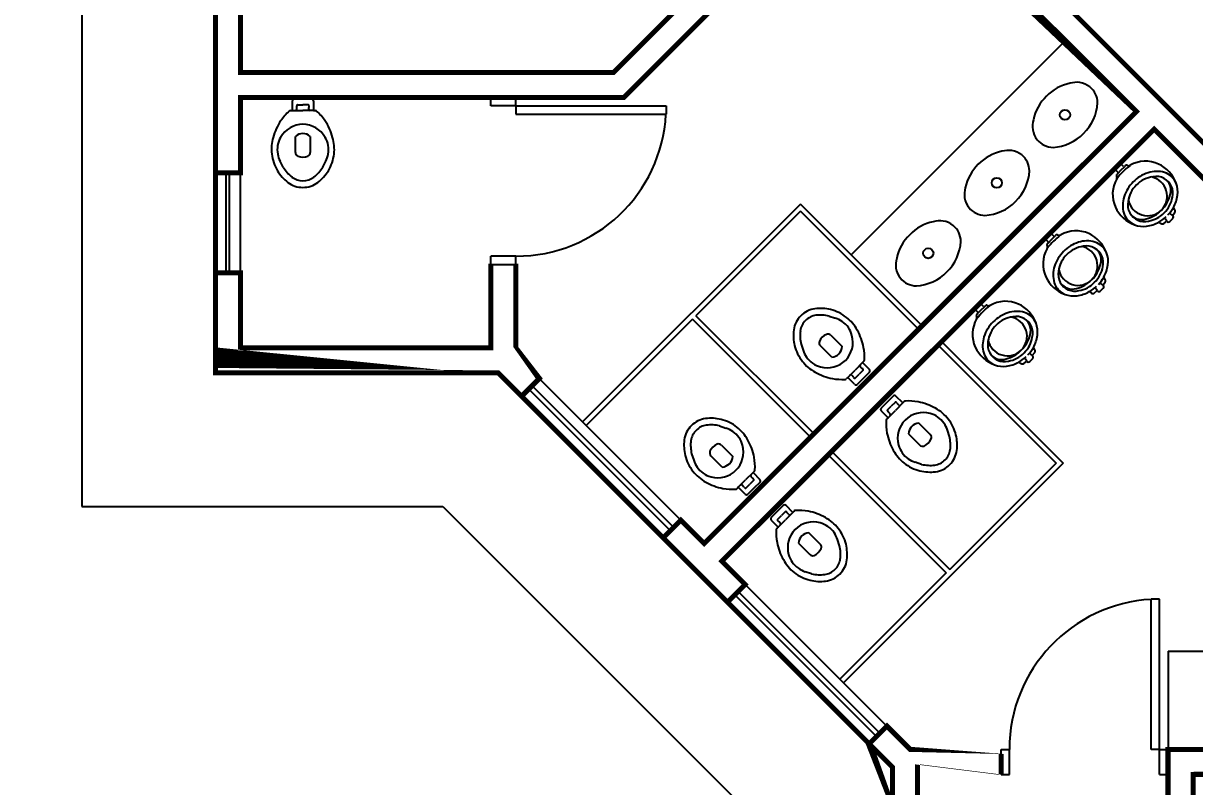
# Model space of a CAD drawing. Header units: metres. Extents: x -331 to 2982, y 362 to 2539.
# Drawn here: x 2847.25 to 2854.26, y 1428.62 to 1433.19 of the extents above; entities that cross this region are included whole.
import ezdxf

# ---------------------------------------------------------------- set-up
doc = ezdxf.new("R2010")
doc.units = ezdxf.units.M
doc.layers.get('0').update_dxf_attribs({"color": 251})
doc.layers.get('Defpoints').update_dxf_attribs({"color": 251})
doc.layers.add('Div', color=251, linetype='Continuous')
doc.layers.add('Pis', color=251, linetype='Continuous')
doc.styles.add('COTA', font='simplex.shx')
doc.dimstyles.new('EXEC_75', dxfattribs={"dimscale": 75, "dimtxt": 0.0032, "dimasz": 0.0022, "dimexe": 0, "dimexo": 0, "dimgap": 5e-05, "dimtad": 1, "dimzin": 4, "dimdsep": 46, "dimtxsty": 'COTA', "dimblk": 'ARCHTICK', "dimcen": 0, "dimclrd": 1, "dimclre": 1, "dimclrt": 2, "dimazin": 0, "dimtfac": 1, "dimtix": 1, "dimtmove": 2, "dimatfit": 3, "dimldrblk": 'DOT', "dimfxl": 1, "dimtvp": 1, "dimtolj": 1, "dimtzin": 0, "dimarcsym": 0})

# ---------------------------------------------------------------- blocks, each defined once
blk = doc.blocks.new('_ARCHTICK')
at = {"color": 0, "linetype": 'ByBlock', "const_width": 0.15}
blk.add_lwpolyline([(-0.5, -0.5), (0.5, 0.5)], dxfattribs=at)
blk = doc.blocks.new('*D149')
at = {"color": 1, "linetype": 'Continuous', "lineweight": -2, "transparency": 16777216}
for p, q in [((2850.603181876212, 1439.334949984927), (2849.952078209241, 1438.680070873319)), ((2859.741195360126, 1428.94738897771), (2849.952078209241, 1438.680070873319)), ((2860.392299027098, 1429.602268089317), (2859.741195360126, 1428.94738897771))]:
    blk.add_line(p, q, dxfattribs=at)
at = {"layer": 'Defpoints', "color": 0, "transparency": 16777216}
for p in [(2850.603181876212, 1439.334949984927), (2849.952078209241, 1438.680070873319), (2860.392299027098, 1429.602268089317)]:
    blk.add_point(p, dxfattribs=at)
at = {"color": 1, "lineweight": -2, "transparency": 16777216, "xscale": 0.165, "yscale": 0.165, "zscale": 0.165}
for p, rotation in [((2849.952078209241, 1438.680070873319), 135.1656349872106), ((2859.741195360126, 1428.94738897771), 315.1656349872106)]:
    blk.add_blockref('_ARCHTICK', p, dxfattribs=dict(at, rotation=rotation))
at = {"color": 2, "lineweight": 15, "transparency": 16777216, "insert": (2854.933887919018, 1433.901486988235), "char_height": 0.24, "attachment_point": 5, "rotation": 315.1656349872106, "style": 'COTA'}
blk.add_mtext('\\A1;13.80', dxfattribs=at)
blk = doc.blocks.new('_Dot')
at = {"color": 0, "linetype": 'ByBlock', "lineweight": -2}
blk.add_line((-0.5, 0), (-1, 0), dxfattribs=at)
at = {"color": 0, "linetype": 'ByBlock', "const_width": 0.5}
blk.add_lwpolyline([(-0.25, 0, 1), (0.25, 0, 1)], format="xyb", close=True, dxfattribs=at)

msp = doc.modelspace()

# ---------------------------------------------------------------- linework, layer by layer
at = {"lineweight": 0}
msp.add_lwpolyline([(2847.266001174505, 1445.994926085632), (2854.266001174502, 1445.994926085629), (2854.266001174502, 1438.461973351952), (2855.342442184163, 1437.385532342293), (2856.793360674334, 1437.385532342287), (2858.746359239817, 1435.460818048066), (2858.746359239818, 1433.981615286642), (2859.822800249477, 1432.905174276983), (2867.356227118455, 1432.905174276983), (2867.356227118461, 1425.905174276987), (2856.255752983162, 1425.905174276983), (2856.255752983161, 1427.039799967896), (2852.455752983161, 1427.039799967896), (2852.45575298316, 1428.733733950715), (2850.094560848248, 1431.094926085632), (2848.400626865419, 1431.094926085634), (2848.400626865419, 1434.894926085632), (2847.266001174505, 1434.894926085632)], close=True, dxfattribs=at)
at = {"layer": 'Div', "lineweight": 0}
for p, q in [((2851.904712789728, 1432.106591878623), (2850.599869939669, 1430.801749028562)), ((2851.904712789728, 1432.106591878623), (2852.63303277435, 1431.378271893999)), ((2851.904712789728, 1432.06416547175), (2851.278807868994, 1431.438260551016)), ((2851.904712789728, 1432.06416547175), (2852.611819570915, 1431.357058690563)), ((2851.257594665557, 1431.417047347579), (2850.621083143107, 1430.780535825127)), ((2851.257594665557, 1431.417047347579), (2851.964701446744, 1430.709940566392)), ((2851.278807868994, 1431.438260551016), (2851.985914650181, 1430.731153769828)), ((2852.72849218981, 1431.261599275103), (2853.435598970998, 1430.554492493918)), ((2852.749705393245, 1431.282812478539), (2853.478025377869, 1430.554492493917)), ((2852.070767463923, 1430.603874549215), (2852.77787424511, 1429.896767768028)), ((2852.091980667358, 1430.625087752651), (2852.799087448546, 1429.917980971464)), ((2853.478025377869, 1430.554492493917), (2852.162575926093, 1429.239043042141)), ((2853.435598970998, 1430.554492493918), (2852.799087448544, 1429.917980971465)), ((2852.777874245108, 1429.896767768029), (2852.141362722658, 1429.260256245576))]:
    msp.add_line(p, q, dxfattribs=at)
at = {"layer": 'Pis'}
for p, q in [((2847.600626865421, 1434.094926085629), (2847.600626865421, 1430.294926085633)), ((2853.49239835226, 1433.086165609333), (2852.20876870564, 1431.802535962709)), ((2848.873265162609, 1432.736936656768), (2848.924765162609, 1432.736936656768)), ((2848.924765162609, 1432.736936656768), (2848.976265162608, 1432.736936656768)), ((2850.050626865424, 1432.694926085628), (2850.050626865424, 1432.744926085628)), ((2850.200626865425, 1432.694926085629), (2850.200626865424, 1432.744926085629)), ((2848.850274722887, 1432.666936656768), (2848.855465463015, 1432.666936656768)), ((2848.855465463015, 1432.666936656768), (2848.862265162608, 1432.666936656768)), ((2848.862265162608, 1432.666936656768), (2848.862265162609, 1432.724936656768)), ((2848.862265162608, 1432.666936656768), (2848.924765162608, 1432.666936656768)), ((2848.888765162609, 1432.674936656768), (2848.888765162609, 1432.685936656768)), ((2848.893265162609, 1432.701936656768), (2848.924765162608, 1432.701936656768)), ((2848.956265162608, 1432.701936656768), (2848.924765162608, 1432.701936656768)), ((2848.987265162608, 1432.666936656768), (2848.924765162608, 1432.666936656768)), ((2848.960765162608, 1432.674936656768), (2848.960765162608, 1432.685936656768)), ((2848.987265162609, 1432.724936656768), (2848.987265162608, 1432.666936656768)), ((2848.987265162608, 1432.666936656768), (2848.994064862202, 1432.666936656768)), ((2848.994064862202, 1432.666936656768), (2848.99925560233, 1432.666936656768)), ((2850.200626865425, 1432.694926085629), (2850.050626865424, 1432.694926085628)), ((2850.200626865425, 1432.694926085629), (2851.100626865424, 1432.694926085629)), ((2850.200626865425, 1432.694926085629), (2850.200626865422, 1432.644926085628)), ((2851.100626865424, 1432.694926085629), (2851.100626865422, 1432.64492608563)), ((2850.200626865422, 1432.644926085628), (2851.100626865422, 1432.64492608563)), ((2848.880265162608, 1432.416936656768), (2848.880265162608, 1432.512936656768)), ((2848.969265162608, 1432.512936656768), (2848.969265162608, 1432.416936656768)), ((2848.806304616436, 1432.327944169308), (2848.788348051507, 1432.363296595277)), ((2849.043225708781, 1432.327944169308), (2849.061182273709, 1432.363296595277)), ((2853.802291104072, 1432.335398189363), (2853.787238278553, 1432.320345363844)), ((2853.787238278554, 1432.316044556553), (2853.805158308932, 1432.298124526175)), ((2853.81734392959, 1432.350451014881), (2853.802291104072, 1432.335398189363)), ((2853.80695031197, 1432.292748517061), (2853.825945544172, 1432.311743749263)), ((2853.83956476726, 1432.332530984502), (2853.82164473688, 1432.350451014881)), ((2853.825945544172, 1432.311743749263), (2853.844940776373, 1432.330738981464)), ((2853.853542390955, 1432.339340596046), (2853.846732779411, 1432.332530984502)), ((2848.400626865425, 1431.69492608564), (2848.400626865424, 1432.29492608564)), ((2848.465626865427, 1431.694926085639), (2848.465626865423, 1432.294926085639)), ((2848.485626865423, 1431.694926085639), (2848.485626865427, 1432.294926085639)), ((2848.550626865424, 1431.69492608564), (2848.550626865426, 1432.29492608564)), ((2853.805158308932, 1432.290956514023), (2853.798348697389, 1432.284146902479)), ((2851.904712789728, 1432.106591878623), (2850.599869939669, 1430.801749028562)), ((2851.904712789728, 1432.106591878623), (2852.63303277435, 1431.378271893999)), ((2851.904712789728, 1432.064165471751), (2851.278807868994, 1431.438260551016)), ((2851.904712789728, 1432.064165471751), (2852.611819570915, 1431.357058690563)), ((2854.132378063653, 1432.039000886898), (2854.146714087956, 1432.056204116062)), ((2854.147072488563, 1432.072332143402), (2854.138470873982, 1432.086668167706)), ((2854.051021125733, 1431.999218419456), (2854.065357150036, 1431.990616804874)), ((2854.081485177377, 1431.990975205482), (2854.098688406541, 1432.005311229785)), ((2854.116966837527, 1432.002802425532), (2854.125926852717, 1432.011762440722)), ((2854.125926852717, 1432.011762440722), (2854.134886867906, 1432.020722455911)), ((2853.385362265576, 1431.91846935087), (2853.370309440058, 1431.903416525352)), ((2853.370309440058, 1431.899115718061), (2853.388229470437, 1431.881195687682)), ((2853.400415091094, 1431.933522176388), (2853.385362265576, 1431.91846935087)), ((2853.390021473475, 1431.875819678568), (2853.409016705676, 1431.89481491077)), ((2853.422635928764, 1431.91560214601), (2853.404715898385, 1431.933522176388)), ((2853.409016705676, 1431.89481491077), (2853.428011937878, 1431.913810142972)), ((2853.43661355246, 1431.922411757554), (2853.429803940916, 1431.91560214601)), ((2853.388229470437, 1431.87402767553), (2853.381419858893, 1431.867218063986)), ((2850.200626865423, 1431.79492608563), (2850.050626865425, 1431.794926085629)), ((2850.050626865425, 1431.744926085629), (2850.050626865425, 1431.794926085629)), ((2850.200626865425, 1431.744926085629), (2850.200626865423, 1431.79492608563)), ((2850.050626865424, 1431.744926085628), (2850.200626865423, 1431.744926085627)), ((2853.715449225157, 1431.622072048405), (2853.72978524946, 1431.639275277569)), ((2853.730143650068, 1431.65540330491), (2853.721542035486, 1431.669739329213)), ((2853.634092287237, 1431.582289580963), (2853.648428311541, 1431.573687966381)), ((2853.664556338882, 1431.574046366989), (2853.681759568045, 1431.588382391292)), ((2853.700037999032, 1431.585873587039), (2853.708998014221, 1431.594833602229)), ((2853.708998014221, 1431.594833602229), (2853.717958029411, 1431.603793617418)), ((2852.963152536692, 1431.496259621984), (2852.948099711174, 1431.481206796466)), ((2852.948099711174, 1431.476905989175), (2852.966019741553, 1431.458985958796)), ((2852.97820536221, 1431.511312447503), (2852.963152536692, 1431.496259621984)), ((2852.967811744591, 1431.453609949682), (2852.986806976792, 1431.472605181884)), ((2853.00042619988, 1431.493392417124), (2852.982506169501, 1431.511312447503)), ((2852.986806976792, 1431.472605181884), (2853.005802208994, 1431.491600414086)), ((2853.014403823576, 1431.500202028668), (2853.007594212032, 1431.493392417124)), ((2851.257594665557, 1431.417047347579), (2850.621083143107, 1430.780535825128)), ((2851.257594665557, 1431.417047347579), (2851.964701446744, 1430.709940566393)), ((2851.278807868994, 1431.438260551016), (2851.985914650181, 1430.731153769828)), ((2852.075921612993, 1431.436140699189), (2852.113616761954, 1431.423839967882)), ((2852.966019741553, 1431.451817946644), (2852.959210130009, 1431.445008335101)), ((2851.908393101989, 1431.268612188185), (2851.920693833295, 1431.230917039224)), ((2852.086550800611, 1431.320915504093), (2852.154433051605, 1431.253033253099)), ((2852.72849218981, 1431.261599275103), (2853.435598970998, 1430.554492493918)), ((2852.749705393245, 1431.282812478539), (2853.478025377869, 1430.554492493917)), ((2852.091500548079, 1431.190100749573), (2852.023618297085, 1431.257983000567)), ((2853.293239496274, 1431.199862319519), (2853.307575520576, 1431.217065548683)), ((2853.307933921184, 1431.233193576024), (2853.299332306602, 1431.247529600327)), ((2852.276055417969, 1431.156866730857), (2852.231861244145, 1431.112672557033)), ((2852.262973942517, 1431.132471546907), (2852.270752117111, 1431.124693372314)), ((2852.280863531662, 1431.16167484455), (2852.276055417969, 1431.156866730857)), ((2852.276055417969, 1431.156866730857), (2852.317067611278, 1431.115854537549)), ((2852.284533939206, 1431.165345252094), (2852.280863531662, 1431.16167484455)), ((2853.211882558353, 1431.160079852077), (2853.226218582657, 1431.151478237496)), ((2853.242346609998, 1431.151836638103), (2853.259549839162, 1431.166172662407)), ((2853.277828270148, 1431.163663858154), (2853.286788285337, 1431.172623873343)), ((2853.286788285337, 1431.172623873343), (2853.295748300527, 1431.181583888533)), ((2851.188672463568, 1430.212946504665), (2850.340144326149, 1431.06147464209)), ((2852.182858956628, 1431.063670269516), (2852.179188549085, 1431.059999861973)), ((2852.187667070321, 1431.068478383209), (2852.182858956628, 1431.063670269516)), ((2852.187667070321, 1431.068478383209), (2852.231861244145, 1431.112672557033)), ((2852.22867926363, 1431.0274661899), (2852.187667070321, 1431.068478383209)), ((2852.212062254272, 1431.081559858661), (2852.219840428865, 1431.073781684068)), ((2852.234336117879, 1431.065649956084), (2852.256609981487, 1431.087923819692)), ((2852.281358718828, 1431.06317508235), (2852.244942719597, 1431.026759083119)), ((2852.278883845094, 1431.110197683299), (2852.256609981487, 1431.087923819692)), ((2852.317774718059, 1431.099591081582), (2852.281358718828, 1431.06317508235)), ((2850.277196081699, 1430.998526397641), (2851.125724219121, 1430.149998260217)), ((2850.297026553419, 1431.018356869361), (2851.145554690841, 1430.169828731937)), ((2850.234078308967, 1430.955408624911), (2851.082606446391, 1430.106880487487)), ((2852.424001979878, 1430.920531821302), (2852.387585980647, 1430.88411582207)), ((2852.460417979109, 1430.956947820533), (2852.424001979878, 1430.920531821302)), ((2852.471024580827, 1430.918056947567), (2852.448750717219, 1430.89578308396)), ((2852.517693628385, 1430.915228520443), (2852.473499454561, 1430.871034346619)), ((2852.517693628385, 1430.915228520443), (2852.476681435076, 1430.956240713752)), ((2852.493298444434, 1430.902147044991), (2852.485520269841, 1430.909925219584)), ((2852.522501742078, 1430.920036634136), (2852.517693628385, 1430.915228520443)), ((2852.526172149622, 1430.923707041679), (2852.522501742078, 1430.920036634136)), ((2852.388293087428, 1430.867852366103), (2852.429305280737, 1430.826840172794)), ((2852.426476853612, 1430.873509220353), (2852.448750717219, 1430.89578308396)), ((2852.429305280737, 1430.826840172794), (2852.473499454561, 1430.871034346619)), ((2852.442386756189, 1430.851235356745), (2852.434608581596, 1430.859013531338)), ((2851.420493492875, 1430.777648225559), (2851.458188641836, 1430.765347494253)), ((2852.424497167044, 1430.822032059102), (2852.4208267595, 1430.818361651558)), ((2852.429305280737, 1430.826840172794), (2852.424497167044, 1430.822032059102)), ((2852.68174240162, 1430.725723903085), (2852.613860150626, 1430.793606154079)), ((2852.550927647101, 1430.730673650553), (2852.618809898095, 1430.662791399559)), ((2852.796967596717, 1430.715094715466), (2852.784666865411, 1430.752789864428)), ((2851.431122680493, 1430.662423030463), (2851.499004931487, 1430.594540779469)), ((2851.252964981871, 1430.610119714555), (2851.265265713178, 1430.572424565594)), ((2851.436072427961, 1430.531608275943), (2851.368190176967, 1430.599490526937)), ((2852.070767463923, 1430.603874549216), (2852.77787424511, 1429.896767768028)), ((2852.091980667358, 1430.625087752651), (2852.799087448546, 1429.917980971464)), ((2852.629439085713, 1430.547566204463), (2852.591743936752, 1430.559866935769)), ((2851.620627297851, 1430.498374257228), (2851.576433124027, 1430.454180083404)), ((2851.625435411544, 1430.503182370921), (2851.620627297851, 1430.498374257228)), ((2851.620627297851, 1430.498374257228), (2851.66163949116, 1430.457362063919)), ((2851.629105819088, 1430.506852778464), (2851.625435411544, 1430.503182370921)), ((2853.478025377869, 1430.554492493917), (2852.162575926093, 1429.239043042141)), ((2853.435598970998, 1430.554492493918), (2852.799087448544, 1429.917980971466)), ((2851.532238950203, 1430.409985909579), (2851.576433124027, 1430.454180083404)), ((2851.556634134154, 1430.423067385031), (2851.564412308747, 1430.415289210438)), ((2851.578907997761, 1430.407157482455), (2851.601181861369, 1430.429431346062)), ((2851.623455724976, 1430.451705209669), (2851.601181861369, 1430.429431346062)), ((2851.6075458224, 1430.473979073277), (2851.615323996993, 1430.466200898684)), ((2851.662346597941, 1430.441098607952), (2851.625930598711, 1430.404682608721)), ((2851.52743083651, 1430.405177795887), (2851.523760428967, 1430.401507388343)), ((2851.532238950203, 1430.409985909579), (2851.52743083651, 1430.405177795887)), ((2851.573251143512, 1430.368973716271), (2851.532238950203, 1430.409985909579)), ((2851.625930598711, 1430.404682608721), (2851.589514599479, 1430.368266609489)), ((2847.600626865421, 1430.294926085633), (2849.76318999835, 1430.294926085633)), ((2849.76318999835, 1430.294926085633), (2851.655752983163, 1428.402363100816)), ((2851.80192550548, 1430.301519700413), (2851.765509506249, 1430.265103701182)), ((2851.859201154756, 1430.259800400323), (2851.818188961448, 1430.300812593632)), ((2851.765509506249, 1430.265103701182), (2851.729093507018, 1430.228687701951)), ((2851.729800613799, 1430.212424245984), (2851.770812807108, 1430.171412052675)), ((2851.767984379983, 1430.218081100233), (2851.79025824359, 1430.24035496384)), ((2851.770812807108, 1430.171412052675), (2851.815006980932, 1430.215606226499)), ((2851.812532107198, 1430.262628827448), (2851.79025824359, 1430.24035496384)), ((2851.859201154756, 1430.259800400323), (2851.815006980932, 1430.215606226499)), ((2851.834805970806, 1430.246718924871), (2851.827027796212, 1430.254497099464)), ((2851.864009268449, 1430.264608514016), (2851.859201154756, 1430.259800400323)), ((2851.867679675993, 1430.268278921559), (2851.864009268449, 1430.264608514016)), ((2851.766004693415, 1430.166603938982), (2851.762334285871, 1430.162933531438)), ((2851.770812807108, 1430.171412052675), (2851.766004693415, 1430.166603938982)), ((2851.78389428256, 1430.195807236626), (2851.776116107967, 1430.203585411219)), ((2852.023249927991, 1430.070295782965), (2851.955367676997, 1430.138178033959)), ((2851.892435173472, 1430.075245530433), (2851.960317424466, 1430.007363279439)), ((2852.138475123088, 1430.059666595347), (2852.126174391782, 1430.097361744308)), ((2851.970946612084, 1429.892138084343), (2851.933251463123, 1429.904438815649)), ((2852.777874245108, 1429.896767768029), (2852.141362722658, 1429.260256245576)), ((2852.422301539618, 1428.979317428616), (2851.573773402194, 1429.82784556604)), ((2851.467707385015, 1429.721779548861), (2852.316235522441, 1428.873251411439)), ((2851.510825157746, 1429.764897321593), (2852.35935329517, 1428.916369184168)), ((2851.530655629464, 1429.784727793311), (2852.379183766887, 1428.936199655885)), ((2854.055752983164, 1429.739799967891), (2854.005752983163, 1429.73979996789)), ((2854.005752983164, 1428.83979996789), (2854.005752983163, 1429.73979996789)), ((2854.055752983164, 1428.839799967891), (2854.055752983164, 1429.739799967891)), ((2854.105752983163, 1429.428434487833), (2856.255752983163, 1429.428434487832)), ((2854.105752983163, 1429.428434487833), (2854.105752983163, 1428.839799967892)), ((2853.105752983166, 1428.689799967878), (2853.105752983165, 1428.839799967879)), ((2853.105752983163, 1428.839799967877), (2853.155752983163, 1428.839799967878)), ((2853.155752983168, 1428.68979996788), (2853.155752983163, 1428.839799967878)), ((2854.055752983164, 1428.839799967891), (2854.005752983164, 1428.83979996789)), ((2854.055752983167, 1428.689799967893), (2854.055752983163, 1428.839799967893)), ((2854.055752983163, 1428.839799967893), (2854.105752983163, 1428.839799967892)), ((2853.105752983166, 1428.689799967878), (2853.155752983168, 1428.68979996788)), ((2854.055752983167, 1428.689799967893), (2854.105752983165, 1428.689799967892))]:
    msp.add_line(p, q, dxfattribs=at)
at = {"layer": 'Pis', "const_width": 0.03}
for points in [[(2847.266001174505, 1445.994926085632), (2854.266001174502, 1445.99492608563), (2854.266001174502, 1438.461973351953), (2855.342442184163, 1437.385532342294), (2856.793360674334, 1437.385532342287), (2858.746359239817, 1435.460818048066), (2858.746359239818, 1433.981615286642), (2859.822800249477, 1432.905174276983), (2867.356227118455, 1432.905174276983), (2867.356227118461, 1425.905174276988), (2856.255752983162, 1425.905174276983), (2856.255752983161, 1427.039799967896), (2852.455752983161, 1427.039799967897), (2852.45575298316, 1428.733733950715), (2850.094560848248, 1431.094926085632), (2848.400626865419, 1431.094926085635), (2848.400626865419, 1434.894926085632), (2847.266001174505, 1434.894926085632)], [(2852.895769910323, 1434.894926085628), (2852.895769910322, 1434.794926085625), (2853.045769910322, 1434.794926085626), (2853.045769910322, 1434.938860068448), (2853.593065283229, 1435.486155441365), (2853.48699926605, 1435.592221458544), (2852.939703893145, 1435.044926085625), (2851.098198387871, 1435.044926085625), (2851.098198387871, 1434.894926085628), (2851.745769910321, 1434.894926085628), (2851.745769910321, 1433.856837308419), (2850.783858687535, 1432.894926085631), (2848.550626865422, 1432.894926085629), (2848.550626865427, 1433.594926085639), (2848.400626865426, 1433.59492608564), (2848.400626865424, 1432.29492608564), (2848.550626865426, 1432.29492608564), (2848.550626865427, 1432.74492608563), (2850.845990721889, 1432.744926085629), (2851.895769910321, 1433.794705274064), (2851.895769910321, 1434.894926085628)], [(2853.916662420974, 1432.661901540626), (2851.328189924292, 1430.073429043941), (2851.188672463568, 1430.212946504666), (2851.082606446391, 1430.106880487487), (2851.467707385016, 1429.721779548862), (2851.573773402194, 1429.82784556604), (2851.434255941472, 1429.967363026763), (2854.022728438151, 1432.555835523445), (2855.043620948804, 1431.534943012793), (2855.155752983158, 1431.534943012793), (2855.155752983158, 1431.684943012792), (2855.10575298316, 1431.68494301279), (2853.045769910322, 1433.744926085633), (2853.04576991032, 1433.794926085626), (2852.895769910322, 1433.794926085625), (2852.895769910323, 1433.682794051277)], [(2856.405752983163, 1428.089799967895), (2856.405752983158, 1431.578876995615), (2856.953048356069, 1432.126172368525), (2856.846982338893, 1432.232238385702), (2856.29968696598, 1431.684943012794), (2856.155752983158, 1431.684943012793), (2856.155752983158, 1431.534943012792), (2856.255752983157, 1431.534943012792), (2856.255752983163, 1428.839799967893), (2854.105752983163, 1428.839799967892), (2854.105752983165, 1427.189799967892), (2853.655752983165, 1427.189799967893), (2853.655752983165, 1427.039799967895), (2854.955752983165, 1427.039799967894), (2854.955752983165, 1427.189799967892), (2854.255752983164, 1427.189799967892), (2854.255752983164, 1428.68979996789), (2856.255752983163, 1428.689799967895), (2856.255752983161, 1428.089799967893)], [(2850.094560848251, 1431.094926085629), (2850.234078308968, 1430.95540862491), (2850.340144326146, 1431.061474642087), (2850.200626865423, 1431.200992102812), (2850.200626865422, 1431.744926085627), (2850.050626865424, 1431.744926085628), (2850.050626865423, 1431.244926085631), (2848.550626865423, 1431.24492608563), (2848.550626865424, 1431.69492608564), (2848.400626865425, 1431.69492608564), (2848.400626865423, 1431.094926085632)], [(2853.055752983164, 1427.039799967893), (2853.055752983165, 1427.189799967893), (2852.605752983165, 1427.189799967892), (2852.605752983163, 1428.689799967893), (2853.105752983166, 1428.689799967878), (2853.105752983165, 1428.839799967879), (2852.561819000342, 1428.839799967893), (2852.422301539618, 1428.979317428616), (2852.316235522439, 1428.873251411438), (2852.455752983163, 1428.733733950713), (2852.455752983165, 1427.039799967894)]]:
    msp.add_lwpolyline(points, close=True, dxfattribs=at)
at = {"layer": 'Pis'}
for centre in [(2853.48883386938, 1432.642152540737), (2853.081018231168, 1432.234267983979), (2852.670126264346, 1431.812135745866)]:
    msp.add_circle(centre, 0.0305, dxfattribs=at)
for centre, radius, start, end in [((2853.578310073615, 1432.555803924189), 0.2818356000816312, 102.1719880725246, 135.4495994134103), ((2853.56021237057, 1432.670633230535), 0.165900107531654, 83.74670623713862, 104.4245273228812), ((2853.555477119111, 1432.70358009576), 0.1339222433009661, 51.94269102550313, 80.19525883847643), ((2853.557299885234, 1432.711363429303), 0.1267146751568891, 0.9979289210689618, 50.42197864060374), ((2848.874019851622, 1432.725203191839), 0.01175771043809118, 93.68015882583603, 181.2989470173773), ((2848.975510473595, 1432.725203191839), 0.01175771043809134, 358.7010529814648, 86.31984117195255), ((2853.575182485929, 1432.552676336503), 0.2818356000816308, 134.5504005865567, 167.8280119274303), ((2849.056948109628, 1432.425627054119), 0.320415045696737, 131.9479104647621, 145.5380661264916), ((2848.849975038351, 1432.656787907201), 0.01015317332599532, 88.3085925185926, 135.2439126756894), ((2848.880449559828, 1432.675229209896), 0.008320747378689675, 274.7180163895005, 357.9850950637018), ((2848.900073986138, 1432.694333715591), 0.01307062595960118, 160.6124981159839, 199.6581603766124), ((2848.893212828512, 1432.696396531039), 0.005923065158646362, 133.9360119275451, 157.4016464160639), ((2848.876904234992, 1432.685096424864), 0.01189065152008987, 4.052082127460208, 24.0204048086858), ((2848.893027731441, 1432.695280234688), 0.006660655258204784, 87.95715496135001, 126.1022888072349), ((2848.956502593776, 1432.695280234687), 0.006660655258623352, 53.89771119190946, 92.04284503851056), ((2848.956317496706, 1432.696396531039), 0.005923065158285118, 22.5983535819055, 46.06398807409657), ((2848.972626090225, 1432.685096424864), 0.01189065152044565, 155.9795951922062, 175.9479178728495), ((2848.969080765389, 1432.675229209896), 0.008320747378870234, 182.0149049377528, 265.2819836106282), ((2848.949456339079, 1432.694333715591), 0.0130706259596118, 340.3418396224489, 19.38750188241423), ((2848.999555286866, 1432.656787907201), 0.01015317332599532, 44.75608732159264, 91.69140747880445), ((2848.792582215588, 1432.425627054119), 0.3204150456967369, 34.4619338733953, 48.05208953512311), ((2853.403601230202, 1432.730739872617), 0.2809192957175951, 314.5161798311183, 356.4959470750776), ((2849.070165162608, 1432.418752656768), 0.335207365456073, 145.8476197901446, 164.74751975421), ((2848.779365162608, 1432.418752656768), 0.3352073654560732, 15.25248024567753, 34.15238020977966), ((2850.200626865422, 1432.694926085629), 0.8999999999996362, 270.0000000002026, 356.8201698801856), ((2853.460353179582, 1432.570774039548), 0.165900107531654, 165.5754726770427, 186.2532937629394), ((2848.925435508098, 1432.430544142372), 0.1543939696503947, 90.24876676276115, 150.3441295894991), ((2848.924765162608, 1432.46117908101), 0.06825757575757602, 49.31179748808134, 130.6882025117943), ((2848.924094817119, 1432.430544142372), 0.1543939696503947, 29.65587041034406, 89.75123323707011), ((2853.427406314358, 1432.575509291006), 0.1339222433009662, 189.8047411616194, 218.0573089744803), ((2853.400246537501, 1432.727385179915), 0.2809192957175948, 273.5040529249224, 315.4838201689142), ((2848.979705638799, 1432.436775466291), 0.2432773275438596, 163.237807154328, 187.0452670074996), ((2848.917163811257, 1432.433373143254), 0.1458151578266433, 149.7019394411183, 190.4455695454952), ((2848.93236651396, 1432.433373143254), 0.1458151578266436, 349.5544304543291, 30.29806055880458), ((2848.869824686418, 1432.436775466291), 0.2432773275438598, 352.9547329923941, 16.76219284556947), ((2853.419622980815, 1432.573686524884), 0.1267146751568891, 219.5780213593962, 269.0020710788301), ((2848.984681829275, 1432.434938323434), 0.2480025543159212, 186.4830215220597, 211.0730449227699), ((2848.927940244042, 1432.434199686084), 0.1565670096234335, 190.0280393895753, 206.9273625165582), ((2848.904390162608, 1432.416561656768), 0.02412791433174442, 179.1094637464548, 246.4895987992424), ((2848.924765162608, 1432.473504838586), 0.08456818181818218, 249.2222843692335, 290.7777156310545), ((2848.945140162608, 1432.416561656768), 0.02412791433174442, 293.5104012007577, 0.890536253005319), ((2848.921590081175, 1432.434199686084), 0.156567009623433, 333.0726306802937, 349.9719606102609), ((2848.864848495942, 1432.434938323434), 0.2480025543159215, 328.9269550770858, 353.5169784778881), ((2853.170494435403, 1432.14791936743), 0.2818356000816312, 102.1719880725246, 135.4495994134103), ((2853.152396732358, 1432.262748673777), 0.165900107531654, 83.74670623713862, 104.4245273228812), ((2853.147661480899, 1432.295695539001), 0.1339222433009661, 51.94269102550313, 80.19525883847643), ((2853.149484247022, 1432.303478872544), 0.1267146751568891, 0.9979289210689618, 50.42197864060374), ((2849.000413811257, 1432.447739021633), 0.2280990709266702, 211.6808876266912, 231.8397117809789), ((2848.849116513959, 1432.447739021633), 0.2280990709266696, 308.1602882189505, 328.3191123731517), ((2853.167366847716, 1432.144791779744), 0.2818356000816308, 134.5504005865567, 167.8280119274303), ((2853.789388682199, 1432.318194960199), 0.003041130000185223, 134.9999999969709, 225.0000000030291), ((2853.819494333235, 1432.348300611236), 0.003041129999944057, 45, 134.9999999969709), ((2854.217833234608, 1431.906761451125), 0.5488514866405475, 128.4102470834133, 134.0333575028616), ((2853.843148773336, 1432.335001225038), 0.00435283675964254, 214.5761672148169, 325.4238327851831), ((2853.857484797639, 1432.335449213953), 0.005539442666138495, 44.62681501887476, 135.3731849844294), ((2853.870745620119, 1432.35668243441), 0.01968685426364324, 241.749205450932, 298.2507945505471), ((2853.971768864483, 1432.179341913775), 0.1844162517544504, 65.28619091902, 119.8196053759905), ((2853.966168907953, 1432.164758223419), 0.2000079992803157, 19.59063227436223, 65.57558011223928), ((2849.000413811257, 1432.447739021633), 0.2680990709266702, 211.6808876267357, 231.8397117810202), ((2848.924431829275, 1432.355936656768), 0.1090003728556102, 233.0019240902959, 270.1281782638843), ((2848.925098495942, 1432.355936656768), 0.109000372855611, 269.8718217361158, 306.9980759097041), ((2848.849116513959, 1432.447739021633), 0.2680990709266696, 308.1602882189497, 328.3191123731816), ((2852.99578559199, 1432.322855315858), 0.2809192957175951, 314.5161798311183, 356.4959470750776), ((2853.958347379661, 1432.165920428953), 0.1844162517541712, 150.1803946247016, 204.7138090817643), ((2853.802240079482, 1432.280204495796), 0.005539442666218358, 134.6268150172227, 225.3731849827773), ((2853.781006859025, 1432.266943673315), 0.01968685426384353, 331.7492054509755, 28.25079455023389), ((2854.230927842314, 1431.919856058831), 0.5488514866399226, 135.9666424977272, 141.5897529171837), ((2853.802688068396, 1432.294540520099), 0.004352836759671628, 304.5761672165154, 55.42383278518308), ((2854.054451414117, 1432.085761479929), 0.2200078821119383, 108.0861739605605, 135.4647236558171), ((2854.037965675881, 1432.101343631033), 0.1709726008055693, 97.41598159265708, 135.3838866359563), ((2854.038430946778, 1432.130781311089), 0.1722434985662571, 74.41376400648628, 107.6694893463438), ((2853.982874973844, 1432.154206900381), 0.1177392504051911, 315.2090142307036, 78.2276228542102), ((2854.03528079872, 1432.1745910974), 0.09822638009910394, 60.98873703508315, 101.3808209189012), ((2854.039944637011, 1432.189167428349), 0.08327086782669073, 341.1699145022784, 58.93055924090648), ((2854.035447408044, 1432.172646903853), 0.09985175656953664, 346.106952029443, 61.61339835398105), ((2854.048098344228, 1432.187164414164), 0.115483881830228, 22.74844877084536, 71.5162881029076), ((2848.924431829275, 1432.355936656768), 0.1490003728556102, 233.0019240902888, 270.1281782638496), ((2848.925098495942, 1432.355936656768), 0.149000372855611, 269.8718217361504, 306.9980759095715), ((2853.05253754137, 1432.162889482789), 0.165900107531654, 165.5754726770427, 186.2532937629394), ((2854.051927813508, 1432.083237879321), 0.2200078821121266, 134.5352763450625, 161.9138260402632), ((2854.036345662404, 1432.099723617557), 0.1709726008051787, 134.6161133646895, 172.5840184080033), ((2854.021840846623, 1432.180138305853), 0.1424631228307291, 351.7849446749869, 21.27073734148786), ((2853.019590676146, 1432.167624734248), 0.1339222433009662, 189.8047411616194, 218.0573089744803), ((2852.992430899289, 1432.319500623157), 0.2809192957175948, 273.5040529249224, 315.4838201689142), ((2854.006907982348, 1432.099258346659), 0.1722434985659033, 162.3305106544228, 195.5862359943964), ((2853.963098196037, 1432.102408494716), 0.09822638009938843, 168.6191790815674, 209.0112629653808), ((2853.983482393055, 1432.154814319593), 0.1177392504051587, 191.7723771464849, 314.7909857702352), ((2853.940156331, 1432.204396388508), 0.183498626077366, 313.4844634243439, 346.7346868211798), ((2853.971952437845, 1432.174071967158), 0.1624240331003343, 312.9204751484581, 351.0029366253692), ((2853.954743404623, 1432.188529393016), 0.2100749680920915, 330.9953660433911, 352.1347363114263), ((2853.011807342603, 1432.165801968125), 0.1267146751568891, 219.5780213593962, 269.0020710788301), ((2853.972931070017, 1432.171520385483), 0.2000079992801278, 204.4244198884292, 250.4093677262951), ((2853.950524879273, 1432.089590949208), 0.1154838818298518, 198.4837118976634, 247.2515512298828), ((2853.965042389585, 1432.102241885392), 0.09985175656964819, 208.3866016467696, 283.8930479712529), ((2853.948521865088, 1432.097744656425), 0.08327086782662478, 211.069440759523, 288.8300854986134), ((2853.933292904928, 1432.197532962436), 0.1834986260774255, 283.2653131796129, 316.5155365764591), ((2853.963617326279, 1432.165736855592), 0.1624240331003278, 278.9970633753438, 317.0795248523312), ((2853.94915990042, 1432.182945888814), 0.2100749680921286, 299.0046339572716, 314.1414280004635), ((2853.954743404622, 1432.188529393016), 0.2100749680921286, 315.8585720001935, 330.9953660435054), ((2854.126256130411, 1432.052904484822), 0.008599843472076804, 138.0142332426993, 231.5565238272446), ((2854.147916521616, 1432.076621481269), 0.04070322833285675, 228.4313583031567, 247.557875281725), ((2854.1266028057, 1432.028896816099), 0.01163812060056684, 315.3818938039719, 60.24869328965197), ((2854.134647028902, 1432.064540268829), 0.01466647050828042, 325.3625494972559, 32.09139046302785), ((2852.75960246858, 1431.725787129318), 0.2818356000816312, 102.1719880725246, 135.4495994134103), ((2852.741504765535, 1431.840616435664), 0.165900107531654, 83.74670623713862, 104.4245273228812), ((2852.736769514077, 1431.873563300889), 0.1339222433009661, 51.94269102550313, 80.19525883847643), ((2852.738592280199, 1431.881346634432), 0.1267146751568891, 0.9979289210689618, 50.42197864060374), ((2853.957550987584, 1432.115848446814), 0.142463122830753, 248.7292626592414, 278.2150553255561), ((2853.94915990042, 1432.182945888814), 0.2100749680919657, 277.8652636892579, 299.0046339573017), ((2854.07314902461, 1432.003042264536), 0.01466647050827157, 237.9086095374441, 304.6374505037008), ((2854.084784808616, 1432.011433163027), 0.008599843471907795, 38.44347617275535, 131.9857667573007), ((2854.06106781217, 1431.989772771821), 0.04070322833296913, 22.44212471945828, 41.56864169798637), ((2854.108792477339, 1432.011086487738), 0.01163812060079925, 209.751306710348, 314.6181061976216), ((2852.756474880894, 1431.722659541632), 0.2818356000816308, 134.5504005865567, 167.8280119274303), ((2853.372459843703, 1431.901266121706), 0.003041130000185223, 134.9999999969709, 225.0000000030291), ((2853.40256549474, 1431.931371772743), 0.003041129999944057, 45, 134.9999999969709), ((2853.800904396113, 1431.489832612632), 0.5488514866405475, 128.4102470834133, 134.0333575028616), ((2853.42621993484, 1431.918072386545), 0.00435283675964254, 214.5761672148169, 325.4238327851831), ((2853.440555959143, 1431.918520375461), 0.005539442666138495, 44.62681501887476, 135.3731849844294), ((2853.453816781623, 1431.939753595917), 0.01968685426364324, 241.749205450932, 298.2507945505471), ((2853.554840025987, 1431.762413075282), 0.1844162517544504, 65.28619091902, 119.8196053759905), ((2853.549240069457, 1431.747829384926), 0.2000079992803157, 19.59063227436223, 65.57558011223928), ((2852.584893625168, 1431.900723077746), 0.2809192957175951, 314.5161798311183, 356.4959470750776), ((2853.541418541166, 1431.74899159046), 0.1844162517541712, 150.1803946247016, 204.7138090817643), ((2853.385311240986, 1431.863275657303), 0.005539442666218358, 134.6268150172227, 225.3731849827773), ((2853.364078020529, 1431.850014834822), 0.01968685426384353, 331.7492054509755, 28.25079455023389), ((2853.813999003818, 1431.502927220338), 0.5488514866399226, 135.9666424977272, 141.5897529171837), ((2853.385759229901, 1431.877611681606), 0.004352836759671628, 304.5761672165154, 55.42383278518308), ((2853.634998975013, 1431.666309040828), 0.2200078821121266, 134.5352763450625, 161.9138260402632), ((2853.637522575621, 1431.668832641437), 0.2200078821119383, 108.0861739605605, 135.4647236558171), ((2853.621036837385, 1431.684414792541), 0.1709726008055693, 97.41598159265708, 135.3838866359563), ((2853.621502108282, 1431.713852472596), 0.1722434985662571, 74.41376400648628, 107.6694893463438), ((2853.565946135348, 1431.737278061888), 0.1177392504051911, 315.2090142307036, 78.2276228542102), ((2853.618351960225, 1431.757662258908), 0.09822638009910394, 60.98873703508315, 101.3808209189012), ((2853.623015798516, 1431.772238589856), 0.08327086782669073, 341.1699145022784, 58.93055924090648), ((2853.618518569549, 1431.75571806536), 0.09985175656953664, 346.106952029443, 61.61339835398105), ((2853.631169505732, 1431.770235575671), 0.115483881830228, 22.74844877084536, 71.5162881029076), ((2852.641645574548, 1431.740757244677), 0.165900107531654, 165.5754726770427, 186.2532937629394), ((2853.619416823908, 1431.682794779064), 0.1709726008051787, 134.6161133646895, 172.5840184080033), ((2853.604912008127, 1431.76320946736), 0.1424631228307291, 351.7849446749869, 21.27073734148786), ((2852.608698709323, 1431.745492496135), 0.1339222433009662, 189.8047411616194, 218.0573089744803), ((2852.581538932466, 1431.897368385044), 0.2809192957175948, 273.5040529249224, 315.4838201689142), ((2853.589979143853, 1431.682329508167), 0.1722434985659033, 162.3305106544228, 195.5862359943964), ((2853.546169357542, 1431.685479656223), 0.09822638009938843, 168.6191790815674, 209.0112629653808), ((2853.56655355456, 1431.7378854811), 0.1177392504051587, 191.7723771464849, 314.7909857702352), ((2853.523227492504, 1431.787467550015), 0.183498626077366, 313.4844634243439, 346.7346868211798), ((2853.555023599349, 1431.757143128665), 0.1624240331003343, 312.9204751484581, 351.0029366253692), ((2853.537814566127, 1431.771600554523), 0.2100749680920915, 330.9953660433911, 352.1347363114263), ((2852.60091537578, 1431.743669730013), 0.1267146751568891, 219.5780213593962, 269.0020710788301), ((2853.556002231522, 1431.75459154699), 0.2000079992801278, 204.4244198884292, 250.4093677262951), ((2853.533596040777, 1431.672662110715), 0.1154838818298518, 198.4837118976634, 247.2515512298828), ((2853.548113551089, 1431.6853130469), 0.09985175656964819, 208.3866016467696, 283.8930479712529), ((2853.531593026593, 1431.680815817932), 0.08327086782662478, 211.069440759523, 288.8300854986134), ((2853.516364066433, 1431.780604123943), 0.1834986260774255, 283.2653131796129, 316.5155365764591), ((2853.546688487783, 1431.748808017099), 0.1624240331003278, 278.9970633753438, 317.0795248523312), ((2853.532231061924, 1431.766017050321), 0.2100749680921286, 299.0046339572716, 314.1414280004635), ((2853.537814566127, 1431.771600554523), 0.2100749680921286, 315.8585720001935, 330.9953660435054), ((2853.709327291916, 1431.635975646329), 0.008599843472076804, 138.0142332426993, 231.5565238272446), ((2853.73098768312, 1431.659692642776), 0.04070322833285675, 228.4313583031567, 247.557875281725), ((2853.709673967205, 1431.611967977607), 0.01163812060056684, 315.3818938039719, 60.24869328965197), ((2853.717718190407, 1431.647611430336), 0.01466647050828042, 325.3625494972559, 32.09139046302785), ((2853.540622149089, 1431.698919608321), 0.142463122830753, 248.7292626592414, 278.2150553255561), ((2853.532231061924, 1431.766017050321), 0.2100749680919657, 277.8652636892579, 299.0046339573017), ((2853.656220186114, 1431.586113426043), 0.01466647050827157, 237.9086095374441, 304.6374505037008), ((2853.667855970121, 1431.594504324534), 0.008599843471907795, 38.44347617275535, 131.9857667573007), ((2853.644138973674, 1431.572843933328), 0.04070322833296913, 22.44212471945828, 41.56864169798637), ((2853.691863638844, 1431.594157649245), 0.01163812060079925, 209.751306710348, 314.6181061976216), ((2852.012186737456, 1431.332818468243), 0.1490003728556101, 98.0019240903933, 135.1281782638247), ((2852.023373437474, 1431.21417701881), 0.2680990709266702, 76.68088762681462, 96.83971178103147), ((2852.025446168115, 1431.234352670451), 0.2480025543159212, 51.48302152212803, 76.07304492283484), ((2852.950250114819, 1431.47905639282), 0.003041130000185223, 134.9999999969709, 225.0000000030291), ((2852.980355765856, 1431.509162043857), 0.003041129999944057, 45, 134.9999999969709), ((2853.378694667229, 1431.067622883746), 0.5488514866405475, 128.4102470834133, 134.0333575028616), ((2853.004010205956, 1431.49586265766), 0.00435283675964254, 214.5761672148169, 325.4238327851831), ((2853.018346230259, 1431.496310646575), 0.005539442666138495, 44.62681501887476, 135.3731849844294), ((2853.031607052739, 1431.517543867032), 0.01968685426364324, 241.749205450932, 298.2507945505471), ((2853.132630297103, 1431.340203346396), 0.1844162517544504, 65.28619091902, 119.8196053759905), ((2853.127030340574, 1431.325619656041), 0.2000079992803157, 19.59063227436223, 65.57558011223928), ((2852.011715332935, 1431.332347063722), 0.149000372855611, 134.871821736237, 171.9980759096811), ((2852.011715332935, 1431.332347063722), 0.109000372855611, 134.8718217362018, 171.9980759096763), ((2852.012186737456, 1431.332818468243), 0.1090003728556101, 98.00192409042548, 135.1281782637986), ((2852.023373437474, 1431.21417701881), 0.2280990709266702, 76.68088762680199, 96.83971178101983), ((2852.065046232329, 1431.274997325624), 0.1565670096234335, 55.02803938974026, 71.92736251673654), ((2852.072081866988, 1431.283201868363), 0.1458151578266433, 14.70193944118588, 55.44556954557322), ((2852.030263922317, 1431.236572312309), 0.2432773275438596, 28.23780715445656, 52.04526700760303), ((2853.119208812282, 1431.326781861575), 0.1844162517541712, 150.1803946247016, 204.7138090817643), ((2852.963101512102, 1431.441065928417), 0.005539442666218358, 134.6268150172227, 225.3731849827773), ((2852.941868291645, 1431.427805105937), 0.01968685426384353, 331.7492054509755, 28.25079455023389), ((2853.391789274934, 1431.080717491452), 0.5488514866399226, 135.9666424977272, 141.5897529171837), ((2852.963549501017, 1431.45540195272), 0.004352836759671628, 304.5761672165154, 55.42383278518308), ((2853.212789246129, 1431.244099311943), 0.2200078821121266, 134.5352763450625, 161.9138260402632), ((2853.215312846737, 1431.246622912551), 0.2200078821119383, 108.0861739605605, 135.4647236558171), ((2853.198827108501, 1431.262205063655), 0.1709726008055693, 97.41598159265708, 135.3838866359563), ((2853.199292379398, 1431.29164274371), 0.1722434985662571, 74.41376400648628, 107.6694893463438), ((2853.143736406464, 1431.315068333003), 0.1177392504051911, 315.2090142307036, 78.2276228542102), ((2853.196142231341, 1431.335452530022), 0.09822638009910394, 60.98873703508315, 101.3808209189012), ((2853.200806069632, 1431.35002886097), 0.08327086782669073, 341.1699145022784, 58.93055924090648), ((2853.196308840665, 1431.333508336474), 0.09985175656953664, 346.106952029443, 61.61339835398105), ((2853.208959776848, 1431.348025846786), 0.115483881830228, 22.74844877084536, 71.5162881029076), ((2852.130356782368, 1431.321160363704), 0.2680990709266696, 173.1602882190226, 193.319112373316), ((2852.130356782368, 1431.321160363704), 0.2280990709266696, 173.1602882190437, 193.3191123732404), ((2851.953555328778, 1431.18535182043), 0.335207365456073, 10.84761979030273, 29.74751975434181), ((2853.197207095024, 1431.260585050178), 0.1709726008051787, 134.6161133646895, 172.5840184080033), ((2853.182702279244, 1431.340999738474), 0.1424631228307291, 351.7849446749869, 21.27073734148786), ((2852.110181130727, 1431.319087633063), 0.2480025543159214, 193.9269550772545, 218.5169784779869), ((2852.040412083139, 1431.275307116706), 0.02412791433174441, 158.5104012015078, 225.8905362537601), ((2852.095084293811, 1431.249449507367), 0.08456818181818217, 114.2222843693838, 155.7777156310376), ((2852.069226684472, 1431.304121718039), 0.02412791433174441, 44.10946374739106, 111.4895987987968), ((2852.064232488353, 1431.279353301142), 0.1543939696503947, 315.2487667628912, 15.34412958969844), ((2853.167769414969, 1431.260119779281), 0.1722434985659033, 162.3305106544228, 195.5862359943964), ((2853.123959628658, 1431.263269927337), 0.09822638009938843, 168.6191790815674, 209.0112629653808), ((2853.144343825676, 1431.315675752214), 0.1177392504051587, 191.7723771464849, 314.7909857702352), ((2853.10101776362, 1431.365257821129), 0.183498626077366, 313.4844634243439, 346.7346868211798), ((2853.132813870465, 1431.334933399779), 0.1624240331003343, 312.9204751484581, 351.0029366253692), ((2853.115604837243, 1431.349390825638), 0.2100749680920915, 330.9953660433911, 352.1347363114263), ((2852.069536475554, 1431.279487568849), 0.156567009623433, 198.0726306803667, 214.9719606103279), ((2852.061331932815, 1431.27245193419), 0.1458151578266435, 214.5544304544774, 255.298060558987), ((2852.086368667046, 1431.258165134132), 0.068257575757576, 274.3117974879216, 355.6882025118737), ((2851.967762129551, 1431.189836755237), 0.3204150456967369, 356.9479104648686, 10.53806612664707), ((2853.133792502638, 1431.332381818105), 0.2000079992801278, 204.4244198884292, 250.4093677262951), ((2853.111386311894, 1431.25045238183), 0.1154838818298518, 198.4837118976634, 247.2515512298828), ((2853.125903822205, 1431.263103318014), 0.09985175656964819, 208.3866016467696, 283.8930479712529), ((2853.109383297709, 1431.258606089046), 0.08327086782662478, 211.069440759523, 288.8300854986134), ((2853.094154337549, 1431.358394395058), 0.1834986260774255, 283.2653131796129, 316.5155365764591), ((2853.124478758899, 1431.326598288213), 0.1624240331003278, 278.9970633753438, 317.0795248523312), ((2853.110021333041, 1431.343807321435), 0.2100749680921286, 299.0046339572716, 314.1414280004635), ((2853.115604837243, 1431.349390825638), 0.2100749680921286, 315.8585720001935, 330.9953660435054), ((2853.287117563032, 1431.213765917443), 0.008599843472076804, 138.0142332426993, 231.5565238272446), ((2853.308777954237, 1431.23748291389), 0.04070322833285675, 228.4313583031567, 247.557875281725), ((2853.287464238321, 1431.189758248721), 0.01163812060056684, 315.3818938039719, 60.24869328965197), ((2853.295508461523, 1431.22540170145), 0.01466647050828042, 325.3625494972559, 32.09139046302785), ((2852.107961488869, 1431.314269878861), 0.2432773275438597, 217.9547329925895, 241.7621928457321), ((2852.065180500035, 1431.280301312825), 0.1543939696503946, 254.655870410568, 314.751233237288), ((2852.269060827934, 1431.138144699722), 0.008320747378689673, 139.7180163894329, 222.9850950641454), ((2852.278544925782, 1431.133674448339), 0.01189065152008987, 229.052082128664, 249.0204048097797), ((2852.268693188541, 1431.110759209273), 0.01307062595960118, 25.61249811459552, 64.65816037710866), ((2852.277569598534, 1431.172733410701), 0.01015317332599532, 313.3085925206852, 0.2439126769098243), ((2853.118412420205, 1431.276709879435), 0.142463122830753, 248.7292626592414, 278.2150553255561), ((2853.110021333041, 1431.343807321435), 0.2100749680919657, 277.8652636892579, 299.0046339573017), ((2853.23401045723, 1431.163903697157), 0.01466647050827157, 237.9086095374441, 304.6374505037008), ((2853.245646241237, 1431.172294595648), 0.008599843471907795, 38.44347617275535, 131.9857667573007), ((2853.22192924479, 1431.150634204443), 0.04070322833296913, 22.44212471945828, 41.56864169798637), ((2853.26965390996, 1431.171947920359), 0.01163812060079925, 209.751306710348, 314.6181061976216), ((2852.159181980747, 1431.3909784724), 0.3352073654560731, 240.2524802457787, 259.1523802098881), ((2852.154697045941, 1431.376771671627), 0.3204150456967368, 259.4619338735203, 273.0520895352147), ((2852.171800390478, 1431.066964202644), 0.01015317332599532, 269.7560873230793, 316.691407481075), ((2852.206389101457, 1431.075472973244), 0.008320747378674408, 47.01490493806742, 130.2819836117615), ((2852.210859352839, 1431.065988875396), 0.01189065152020974, 20.979595191874, 40.94791787227305), ((2852.233774591906, 1431.075840612637), 0.01307062595950653, 205.3418396228913, 244.3875018845428), ((2852.230381651613, 1431.069530410761), 0.005923065158690073, 247.5983535844514, 271.0639880752221), ((2852.229461427499, 1431.070188868087), 0.006660655258180128, 278.8977111896621, 317.0428450353355), ((2852.274344933091, 1431.11507237368), 0.006660655258204783, 312.9571549634302, 351.1022888064733), ((2852.275003390418, 1431.114152149565), 0.005923065158646362, 358.9360119247371, 22.40164641758209), ((2852.308944259722, 1431.107354248481), 0.01175771043809118, 318.6801588263281, 46.29894701697554), ((2852.237179552698, 1431.035589541456), 0.01175771043809134, 223.7010529822234, 311.3198411727391), ((2852.468181146008, 1430.948117362196), 0.01175771043809118, 43.70105298222344, 131.3198411744035), ((2852.475899271207, 1430.913518035565), 0.006660655258204784, 98.89771119352677, 137.0428450394327), ((2852.474979047093, 1430.914176492891), 0.005923065158646362, 67.59835358361319, 91.0639880752221), ((2852.4715861068, 1430.907866291015), 0.01307062595960118, 25.34183962289134, 64.38750188454276), ((2852.494501345867, 1430.917718028255), 0.01189065152008987, 200.9795951926585, 220.947917872273), ((2852.533560308229, 1430.916742701008), 0.01015317332599532, 89.75608732308473, 136.6914074793148), ((2852.550663652765, 1430.606935232025), 0.320415045696737, 79.46193387343287, 93.05208953521256), ((2852.546178717958, 1430.592728431252), 0.335207365456073, 60.25248024577871, 79.15238020981178), ((2852.396416438984, 1430.876352655172), 0.01175771043809134, 138.680158824865, 226.2989470185776), ((2852.430357308289, 1430.869554754087), 0.005923065159073591, 178.9360119270178, 202.4016464196155), ((2852.431015765615, 1430.868634529972), 0.006660655258232881, 132.9571549605673, 171.1022888064732), ((2852.436667510165, 1430.872947694379), 0.01307062595940378, 205.6124981154572, 244.658160376682), ((2852.426815772924, 1430.850032455312), 0.0118906515202211, 49.05208212772695, 69.020404808126), ((2852.436299870772, 1430.84556220393), 0.008320747378687631, 319.7180163914575, 42.98509506201044), ((2852.498971597249, 1430.908233930408), 0.008320747378689675, 227.0149049380674, 310.2819836117615), ((2852.64018019867, 1430.703405590827), 0.1543939696503947, 74.65587041038293, 134.7512332371088), ((2852.644028765891, 1430.711254969462), 0.1458151578266433, 34.55443045447746, 75.29806055881413), ((2852.597399209837, 1430.669437024791), 0.2432773275438596, 37.95473299248142, 61.76219284561246), ((2851.356287212817, 1430.673854590092), 0.149000372855611, 134.871821736237, 171.9980759096811), ((2851.356758617338, 1430.674325994613), 0.1490003728556101, 98.0019240903933, 135.1281782638247), ((2851.356758617338, 1430.674325994613), 0.1090003728556101, 98.00192409042548, 135.1281782637986), ((2851.367945317356, 1430.55568454518), 0.2680990709266702, 76.68088762681462, 96.83971178103147), ((2851.367945317356, 1430.55568454518), 0.2280990709266702, 76.68088762680199, 96.83971178101983), ((2851.370018047997, 1430.575860196821), 0.2480025543159212, 51.48302152212803, 76.07304492283484), ((2851.374835802199, 1430.578079838679), 0.2432773275438596, 28.23780715445656, 52.04526700760303), ((2852.737598569155, 1430.793870148415), 0.3204150456967369, 176.9479104647874, 190.5380661265671), ((2852.427791100172, 1430.810973492951), 0.01015317332599532, 133.3085925206852, 180.2439126769207), ((2852.641128210353, 1430.704353602509), 0.1543939696503947, 135.2487667628313, 195.3441295896538), ((2852.61899203166, 1430.72554176952), 0.06825757575757602, 94.31179748830226, 175.6882025118737), ((2852.635824223152, 1430.704219334803), 0.1565670096234335, 18.07263748339586, 34.97196061025974), ((2852.595179567979, 1430.664619270588), 0.2480025543159212, 13.92695507715253, 38.51697847788037), ((2851.356287212817, 1430.673854590092), 0.109000372855611, 134.8718217362018, 171.9980759096763), ((2851.409618112211, 1430.616504851994), 0.1565670096234335, 55.02803938974026, 71.92736251673654), ((2851.41665374687, 1430.624709394733), 0.1458151578266433, 14.70193944118588, 55.44556954557322), ((2852.751805369928, 1430.798355083221), 0.3352073654560732, 190.8476197901882, 209.7475197542358), ((2852.610276404895, 1430.734257396285), 0.08456818181818218, 294.2222843691029, 335.7777156310235), ((2852.664948615567, 1430.708399786946), 0.02412791433174442, 338.5104012015078, 45.89053625298476), ((2852.575003916338, 1430.662546539947), 0.2280990709266702, 353.1602882189733, 13.31911237326675), ((2852.575003916338, 1430.662546539947), 0.2680990709266702, 353.1602882189628, 13.31911237324385), ((2851.47492866225, 1430.662667890075), 0.2680990709266696, 173.1602882190226, 193.319112373316), ((2851.47492866225, 1430.662667890075), 0.2280990709266696, 173.1602882190437, 193.3191123732404), ((2851.439656173693, 1430.590957033737), 0.08456818181818217, 114.2222843693838, 155.7777156310376), ((2851.413798564354, 1430.64562924441), 0.02412791433174441, 44.10946374739106, 111.4895987987968), ((2851.408804368235, 1430.620860827513), 0.1543939696503947, 315.2487667628912, 15.34412958969844), ((2851.29812720866, 1430.526859346801), 0.335207365456073, 10.84761979030273, 29.74751975434181), ((2852.675096776389, 1430.747134591343), 0.2432773275438598, 208.2378071543622, 232.0452670075186), ((2852.633278831717, 1430.700505035289), 0.1458151578266436, 194.7019394410995, 235.4455695455226), ((2852.636134014234, 1430.679585185612), 0.02412791433174442, 224.1094637466394, 291.4895987987968), ((2852.69364536577, 1430.65135983993), 0.1090003728556102, 314.8718217362018, 351.9980759096762), ((2852.69364536577, 1430.65135983993), 0.1490003728556102, 314.8718217362993, 351.9980759097054), ((2851.454753010609, 1430.660595159433), 0.2480025543159214, 193.9269550772545, 218.5169784779869), ((2851.414108355436, 1430.620995095219), 0.156567009623433, 198.0726306803667, 214.9719606103279), ((2851.384983963021, 1430.616814643076), 0.02412791433174441, 158.5104012015078, 225.8905362537601), ((2851.430940546928, 1430.599672660502), 0.068257575757576, 274.3117974879216, 355.6882025118737), ((2851.312334009433, 1430.531344281607), 0.3204150456967369, 356.9479104648686, 10.53806612664707), ((2852.640314466377, 1430.708709578027), 0.156567009623433, 235.0280393895562, 251.9273693196075), ((2852.69317396125, 1430.650888435409), 0.109000372855611, 278.0019240904254, 315.1281782639672), ((2851.452533368751, 1430.655777405231), 0.2432773275438597, 217.9547329925895, 241.7621928457321), ((2851.405903812697, 1430.61395946056), 0.1458151578266435, 214.5544304544774, 255.298060558987), ((2851.409752379917, 1430.621808839195), 0.1543939696503946, 254.655870410568, 314.751233237288), ((2851.622141478416, 1430.514240937071), 0.01015317332599532, 313.3085925206852, 0.2439126769098243), ((2852.679914530591, 1430.749354233201), 0.2480025543159215, 231.4830215220458, 256.0730449227329), ((2852.681987261232, 1430.769529884842), 0.2680990709266696, 256.6808876267312, 276.8397117810314), ((2852.681987261232, 1430.769529884842), 0.2280990709266696, 256.6808876266908, 276.839711781013), ((2852.69317396125, 1430.650888435409), 0.149000372855611, 278.0019240903933, 315.1281782638861), ((2851.503753860629, 1430.73248599877), 0.3352073654560731, 240.2524802457787, 259.1523802098881), ((2851.550960981339, 1430.416980499615), 0.008320747378674408, 47.01490493806742, 130.2819836117615), ((2851.613632707816, 1430.479652226092), 0.008320747378689673, 139.7180163894329, 222.9850950641454), ((2851.623116805664, 1430.47518197471), 0.01189065152008987, 229.052082128664, 249.0204048097797), ((2851.613265068424, 1430.452266735643), 0.01307062595960118, 25.61249811459552, 64.65816037710866), ((2851.618916812974, 1430.45657990005), 0.006660655258204783, 312.9571549634302, 351.1022888064733), ((2851.6195752703, 1430.455659675935), 0.005923065158646362, 358.9360119247371, 22.40164641758209), ((2851.653516139604, 1430.448861774851), 0.01175771043809118, 318.6801588263281, 46.29894701697554), ((2851.499268925823, 1430.718279197997), 0.3204150456967368, 259.4619338735203, 273.0520895352147), ((2851.51637227036, 1430.408471729014), 0.01015317332599532, 269.7560873230793, 316.691407481075), ((2851.555431232721, 1430.407496401767), 0.01189065152020974, 20.979595191874, 40.94791787227305), ((2851.578346471788, 1430.417348139007), 0.01307062595950653, 205.3418396228913, 244.3875018845428), ((2851.574953531495, 1430.411037937131), 0.005923065158690073, 247.5983535844514, 271.0639880752221), ((2851.58175143258, 1430.377097067827), 0.01175771043809134, 223.7010529822234, 311.3198411727391), ((2851.574033307381, 1430.411696394457), 0.006660655258180128, 278.8977111896621, 317.0428450353355), ((2851.809688672379, 1430.292689242076), 0.01175771043809118, 43.70105298222344, 131.3198411744035), ((2851.737923965355, 1430.220924535052), 0.01175771043809134, 138.680158824865, 226.2989470185776), ((2851.77186483466, 1430.214126633967), 0.005923065159073591, 178.9360119270178, 202.4016464196155), ((2851.772523291986, 1430.213206409853), 0.006660655258232881, 132.9571549605673, 171.1022888064732), ((2851.778175036536, 1430.21751957426), 0.01307062595940378, 205.6124981154572, 244.658160376682), ((2851.817406797578, 1430.258089915445), 0.006660655258204784, 98.89771119352677, 137.0428450394327), ((2851.816486573464, 1430.258748372771), 0.005923065158646362, 67.59835358361319, 91.0639880752221), ((2851.813093633171, 1430.252438170895), 0.01307062595960118, 25.34183962289134, 64.38750188454276), ((2851.836008872238, 1430.262289908136), 0.01189065152008987, 200.9795951926585, 220.947917872273), ((2851.84047912362, 1430.252805810288), 0.008320747378689675, 227.0149049380674, 310.2819836117615), ((2851.8750678346, 1430.261314580888), 0.01015317332599532, 89.75608732308473, 136.6914074793148), ((2851.892171179136, 1429.951507111905), 0.320415045696737, 79.46193387343287, 93.05208953521256), ((2851.887686244329, 1429.937300311132), 0.335207365456073, 60.25248024577871, 79.15238020981178), ((2851.938906736208, 1430.014008904671), 0.2432773275438596, 37.95473299248142, 61.76219284561246), ((2852.079106095526, 1430.138442028295), 0.3204150456967369, 176.9479104647874, 190.5380661265671), ((2851.769298626543, 1430.155545372832), 0.01015317332599532, 133.3085925206852, 180.2439126769207), ((2851.768323299295, 1430.194604335193), 0.0118906515202211, 49.05208212772695, 69.020404808126), ((2851.777807397143, 1430.190134083811), 0.008320747378687631, 319.7180163914575, 42.98509506201044), ((2851.982635736724, 1430.048925482389), 0.1543939696503947, 135.2487667628313, 195.3441295896538), ((2851.981687725041, 1430.047977470707), 0.1543939696503947, 74.65587041038293, 134.7512332371088), ((2851.960499558031, 1430.0701136494), 0.06825757575757602, 94.31179748830226, 175.6882025118737), ((2851.985536292262, 1430.055826849342), 0.1458151578266433, 34.55443045447746, 75.29806055881413), ((2851.977331749523, 1430.048791214683), 0.1565670096234335, 18.07263748339586, 34.97196061025974), ((2851.93668709435, 1430.009191150469), 0.2480025543159212, 13.92695507715253, 38.51697847788037), ((2852.093312896299, 1430.142926963101), 0.3352073654560732, 190.8476197901882, 209.7475197542358), ((2852.006456141939, 1430.052971666826), 0.02412791433174442, 338.5104012015078, 45.89053625298476), ((2851.916511442709, 1430.007118419828), 0.2680990709266702, 353.1602882189628, 13.31911237324385), ((2851.974786358088, 1430.045076915169), 0.1458151578266436, 194.7019394410995, 235.4455695455226), ((2851.977641540605, 1430.024157065493), 0.02412791433174442, 224.1094637466394, 291.4895987987968), ((2851.951783931266, 1430.078829276165), 0.08456818181818218, 294.2222843691029, 335.7777156310235), ((2851.916511442709, 1430.007118419828), 0.2280990709266702, 353.1602882189733, 13.31911237326675), ((2852.01660430276, 1430.091706471223), 0.2432773275438598, 208.2378071543622, 232.0452670075186), ((2852.035152892141, 1429.99593171981), 0.1090003728556102, 314.8718217362018, 351.9980759096762), ((2852.035152892141, 1429.99593171981), 0.1490003728556102, 314.8718217362993, 351.9980759097054), ((2852.021422056962, 1430.093926113081), 0.2480025543159215, 231.4830215220458, 256.0730449227329), ((2851.981821992748, 1430.053281457908), 0.156567009623433, 235.0280393895562, 251.9273693196075), ((2852.023494787603, 1430.114101764722), 0.2280990709266696, 256.6808876266908, 276.839711781013), ((2852.034681487621, 1429.995460315289), 0.109000372855611, 278.0019240904254, 315.1281782639672), ((2852.034681487621, 1429.995460315289), 0.149000372855611, 278.0019240903933, 315.1281782638861), ((2852.023494787603, 1430.114101764722), 0.2680990709266696, 256.6808876267312, 276.8397117810314), ((2854.055752983164, 1428.83979996789), 0.8999999999996362, 93.17983011994453, 179.9999999998987)]:
    msp.add_arc(centre, radius, start, end, dxfattribs=at)

# ---------------------------------------------------------------- dimensions: what is measured, and where the dimension line sits
at = {"color": 30, "linetype": 'Continuous', "lineweight": 15, "true_color": 0xf8991e}
dim = msp.add_aligned_dim(p1=(2860.392299027098, 1429.602268089317), p2=(2850.603181876212, 1439.334949984927), distance=0.9234731376515916, dimstyle='EXEC_75', dxfattribs=at)
dim.commit()
dim.dimension.update_dxf_attribs({"geometry": '*D149', "text_midpoint": (2854.933887919018, 1433.901486988235)})

doc.saveas('drawing.dxf')
